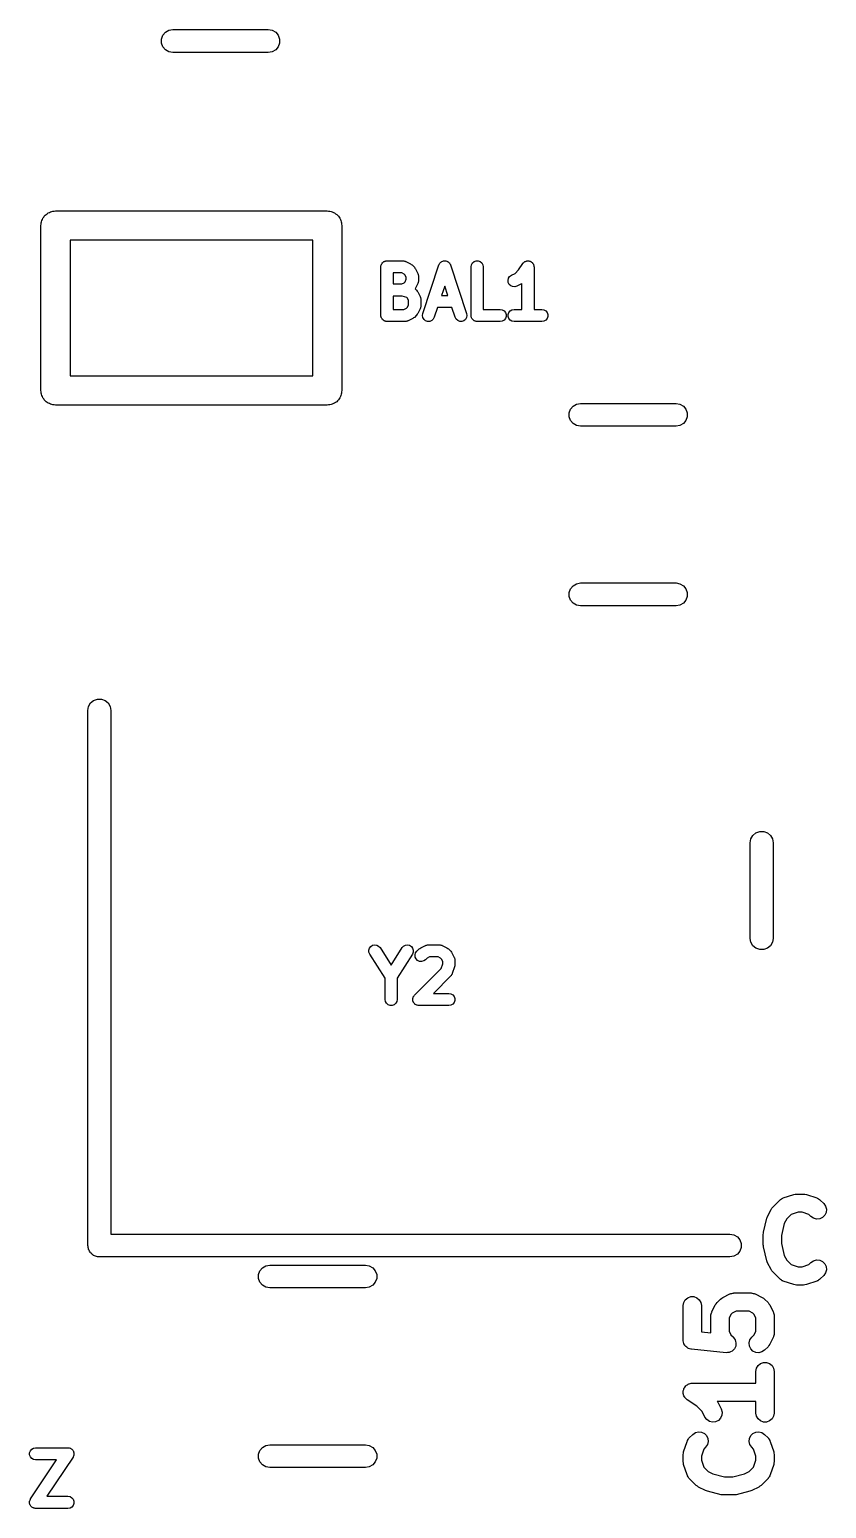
# Model space of a CAD drawing. Extents: x -4.6 to 25.8, y 0 to 31.7.
# Drawn here: x 9.71 to 13.88, y 7.94 to 15.68 of the extents above; entities that cross this region are included whole.
import ezdxf

# ---------------------------------------------------------------- set-up
doc = ezdxf.new("R2010")
doc.units = 0
doc.header["$MEASUREMENT"] = 0
doc.layers.add('BLACK', color=7, linetype='CONTINUOUS')

msp = doc.modelspace()

# ---------------------------------------------------------------- linework, layer by layer
at = {"layer": 'Black'}
for p, q in [((10.397, 15.6313), (10.4041, 15.6509)), ((10.397, 15.6105), (10.397, 15.6313)), ((10.4041, 15.6509), (10.4175, 15.6669)), ((10.4175, 15.6669), (10.4356, 15.6773)), ((10.4356, 15.6773), (10.4561, 15.6809)), ((10.4561, 15.6809), (10.9561, 15.6809)), ((10.9561, 15.6809), (10.9766, 15.6773)), ((10.9766, 15.6773), (10.9947, 15.6669)), ((10.9947, 15.6669), (11.0081, 15.6509)), ((11.0081, 15.6509), (11.0152, 15.6313)), ((11.0152, 15.6313), (11.0152, 15.6105)), ((10.4041, 15.5909), (10.397, 15.6105)), ((10.4175, 15.5749), (10.4041, 15.5909)), ((10.4356, 15.5645), (10.4175, 15.5749)), ((10.4561, 15.5609), (10.4356, 15.5645)), ((10.9561, 15.5609), (10.4561, 15.5609)), ((10.9766, 15.5645), (10.9561, 15.5609)), ((10.9947, 15.5749), (10.9766, 15.5645)), ((11.0081, 15.5909), (10.9947, 15.5749)), ((11.0152, 15.6105), (11.0081, 15.5909)), ((9.78079, 14.699), (9.78413, 14.7048)), ((9.78413, 14.7048), (9.78923, 14.7091)), ((9.78923, 14.7091), (9.79352, 14.7142)), ((9.79352, 14.7142), (9.79929, 14.7175)), ((9.79929, 14.7175), (9.8044, 14.7218)), ((9.8044, 14.7218), (9.81066, 14.7241)), ((9.81066, 14.7241), (9.81644, 14.7274)), ((9.81644, 14.7274), (9.82301, 14.7286)), ((9.82301, 14.7286), (9.82927, 14.7308)), ((9.82927, 14.7308), (9.83593, 14.7308)), ((9.83593, 14.7308), (9.8425, 14.732)), ((9.8425, 14.732), (11.2649, 14.732)), ((11.2649, 14.732), (11.2715, 14.7308)), ((11.2715, 14.7308), (11.2781, 14.7308)), ((11.2781, 14.7308), (11.2844, 14.7286)), ((11.2844, 14.7286), (11.291, 14.7274)), ((11.291, 14.7274), (11.2967, 14.7241)), ((11.2967, 14.7241), (11.303, 14.7218)), ((11.303, 14.7218), (11.3081, 14.7175)), ((11.3081, 14.7175), (11.3139, 14.7142)), ((11.3139, 14.7142), (11.3182, 14.7091)), ((11.3182, 14.7091), (11.3233, 14.7048)), ((11.3233, 14.7048), (11.3266, 14.699)), ((9.7663, 14.6558), (9.76746, 14.6624)), ((9.7663, 13.7922), (9.7663, 14.6558)), ((9.76746, 14.669), (9.76974, 14.6753)), ((9.76746, 14.6624), (9.76746, 14.669)), ((9.76974, 14.6753), (9.77089, 14.6819)), ((9.77089, 14.6819), (9.77423, 14.6876)), ((9.77423, 14.6876), (9.77651, 14.6939)), ((9.77651, 14.6939), (9.78079, 14.699)), ((11.3266, 14.699), (11.3309, 14.6939)), ((11.3309, 14.6939), (11.3332, 14.6876)), ((11.3332, 14.6876), (11.3365, 14.6819)), ((11.3365, 14.6819), (11.3377, 14.6753)), ((11.3377, 14.6753), (11.3399, 14.669)), ((11.3399, 14.669), (11.3399, 14.6624)), ((11.3399, 14.6624), (11.3411, 14.6558)), ((11.3411, 14.6558), (11.3411, 13.7922)), ((9.9187, 14.5796), (9.9187, 13.8684)), ((11.1887, 14.5796), (9.9187, 14.5796)), ((11.1887, 13.8684), (11.1887, 14.5796)), ((11.5661, 14.4691), (11.5688, 14.4696)), ((11.5688, 14.4696), (11.5714, 14.4706)), ((11.5714, 14.4706), (11.5742, 14.4706)), ((11.5742, 14.4706), (11.577, 14.471)), ((11.577, 14.471), (11.6616, 14.471)), ((11.6616, 14.471), (11.6634, 14.4707)), ((11.6634, 14.4707), (11.6653, 14.4708)), ((11.6653, 14.4708), (11.6688, 14.4698)), ((11.6688, 14.4698), (11.6725, 14.4691)), ((11.8686, 14.4687), (11.873, 14.4704)), ((11.873, 14.4704), (11.8738, 14.4704)), ((11.8738, 14.4704), (11.8747, 14.4707)), ((11.8747, 14.4707), (11.8793, 14.4706)), ((11.8793, 14.4706), (11.884, 14.4707)), ((11.884, 14.4707), (11.8848, 14.4704)), ((11.8848, 14.4704), (11.8857, 14.4704)), ((11.8857, 14.4704), (11.89, 14.4687)), ((12.0328, 14.4668), (12.0432, 14.4706)), ((12.0432, 14.4706), (12.0542, 14.4706)), ((12.0542, 14.4706), (12.0645, 14.4668)), ((12.3024, 14.4681), (12.3058, 14.4698)), ((12.3058, 14.4698), (12.3076, 14.47)), ((12.3076, 14.47), (12.3093, 14.4706)), ((12.3093, 14.4706), (12.313, 14.4706)), ((12.313, 14.4706), (12.3168, 14.471)), ((12.3168, 14.471), (12.3185, 14.4706)), ((12.3185, 14.4706), (12.3203, 14.4706)), ((12.3203, 14.4706), (12.3238, 14.4693)), ((11.5452, 14.4393), (11.5457, 14.442)), ((11.5452, 14.1853), (11.5452, 14.4393)), ((11.5457, 14.4448), (11.5466, 14.4474)), ((11.5457, 14.442), (11.5457, 14.4448)), ((11.5466, 14.4474), (11.5471, 14.4502)), ((11.5471, 14.4502), (11.5485, 14.4526)), ((11.5485, 14.4526), (11.5495, 14.4552)), ((11.5495, 14.4552), (11.5512, 14.4573)), ((11.5512, 14.4573), (11.5526, 14.4597)), ((11.5526, 14.4597), (11.5548, 14.4615)), ((11.5548, 14.4615), (11.5565, 14.4636)), ((11.5565, 14.4636), (11.559, 14.465)), ((11.559, 14.465), (11.5611, 14.4668)), ((11.5611, 14.4668), (11.5637, 14.4677)), ((11.5637, 14.4677), (11.5661, 14.4691)), ((11.6087, 14.4075), (11.6087, 14.3501)), ((11.6541, 14.4075), (11.6087, 14.4075)), ((11.667, 14.4011), (11.6541, 14.4075)), ((11.6718, 14.3963), (11.667, 14.4011)), ((11.6783, 14.3834), (11.6718, 14.3963)), ((11.6725, 14.4691), (11.6741, 14.4682)), ((11.6741, 14.4682), (11.6758, 14.4677)), ((11.6758, 14.4677), (11.7, 14.4556)), ((11.7, 14.4556), (11.7041, 14.4526)), ((11.7041, 14.4526), (11.7083, 14.4497)), ((11.7083, 14.4497), (11.7204, 14.4376)), ((11.7204, 14.4376), (11.7233, 14.4334)), ((11.7233, 14.4334), (11.7263, 14.4293)), ((11.7263, 14.4293), (11.7384, 14.4051)), ((11.7384, 14.4051), (11.7389, 14.4034)), ((11.7389, 14.4034), (11.7398, 14.4018)), ((11.7398, 14.4018), (11.7405, 14.3981)), ((11.7405, 14.3981), (11.7415, 14.3945)), ((11.7415, 14.3945), (11.7414, 14.3927)), ((11.7414, 14.3927), (11.7418, 14.3909)), ((11.7645, 14.1953), (11.8492, 14.4493)), ((11.8492, 14.4493), (11.8496, 14.4501)), ((11.8496, 14.4501), (11.8498, 14.451)), ((11.8498, 14.451), (11.8522, 14.4549)), ((11.8522, 14.4549), (11.8545, 14.459)), ((11.8545, 14.459), (11.8551, 14.4596)), ((11.8551, 14.4596), (11.8556, 14.4604)), ((11.8556, 14.4604), (11.8592, 14.4633)), ((11.8592, 14.4633), (11.8627, 14.4663)), ((11.8627, 14.4663), (11.8635, 14.4667)), ((11.8635, 14.4667), (11.8642, 14.4672)), ((11.8642, 14.4672), (11.8686, 14.4687)), ((11.89, 14.4687), (11.8945, 14.4672)), ((11.8945, 14.4672), (11.8951, 14.4667)), ((11.8951, 14.4667), (11.896, 14.4663)), ((11.896, 14.4663), (11.8994, 14.4633)), ((11.8994, 14.4633), (11.9031, 14.4604)), ((11.9031, 14.4604), (11.9036, 14.4596)), ((11.9036, 14.4596), (11.9042, 14.459)), ((11.9042, 14.459), (11.9064, 14.4549)), ((11.9064, 14.4549), (11.9089, 14.451)), ((11.9089, 14.451), (11.909, 14.4501)), ((11.909, 14.4501), (11.9095, 14.4493)), ((11.9095, 14.4493), (11.9941, 14.1953)), ((12.0169, 14.4393), (12.0188, 14.4502)), ((12.0169, 14.1853), (12.0169, 14.4393)), ((12.0188, 14.4502), (12.0243, 14.4597)), ((12.0243, 14.4597), (12.0328, 14.4668)), ((12.0645, 14.4668), (12.073, 14.4597)), ((12.073, 14.4597), (12.0785, 14.4502)), ((12.0785, 14.4502), (12.0804, 14.4393)), ((12.0804, 14.4393), (12.0804, 14.217)), ((12.2191, 14.3886), (12.228, 14.3951)), ((12.228, 14.3951), (12.2476, 14.4049)), ((12.2476, 14.4049), (12.2659, 14.4232)), ((12.2659, 14.4232), (12.2883, 14.4569)), ((12.2883, 14.4569), (12.2896, 14.4582)), ((12.2896, 14.4582), (12.2904, 14.4597)), ((12.2904, 14.4597), (12.2933, 14.4621)), ((12.2933, 14.4621), (12.296, 14.4649)), ((12.296, 14.4649), (12.2975, 14.4657)), ((12.2975, 14.4657), (12.2989, 14.4668)), ((12.2989, 14.4668), (12.3024, 14.4681)), ((12.3238, 14.4693), (12.3275, 14.4684)), ((12.3275, 14.4684), (12.329, 14.4674)), ((12.329, 14.4674), (12.3306, 14.4668)), ((12.3306, 14.4668), (12.3335, 14.4644)), ((12.3335, 14.4644), (12.3367, 14.4623)), ((12.3367, 14.4623), (12.3377, 14.4608)), ((12.3377, 14.4608), (12.3391, 14.4597)), ((12.3391, 14.4597), (12.341, 14.4564)), ((12.341, 14.4564), (12.3432, 14.4534)), ((12.3432, 14.4534), (12.3437, 14.4517)), ((12.3437, 14.4517), (12.3446, 14.4502)), ((12.3446, 14.4502), (12.3453, 14.4464)), ((12.3453, 14.4464), (12.3463, 14.4428)), ((12.3463, 14.4428), (12.3462, 14.441)), ((12.3462, 14.441), (12.3465, 14.4393)), ((12.3465, 14.4393), (12.3465, 14.217)), ((11.6087, 14.3501), (11.6541, 14.3501)), ((11.6541, 14.3501), (11.667, 14.3565)), ((11.667, 14.3565), (11.6718, 14.3613)), ((11.6718, 14.3613), (11.6783, 14.3742)), ((11.6783, 14.3742), (11.6783, 14.3834)), ((11.7263, 14.3283), (11.7239, 14.3251)), ((11.7239, 14.3251), (11.7325, 14.3166)), ((11.7384, 14.3525), (11.7263, 14.3283)), ((11.7325, 14.3166), (11.7354, 14.3124)), ((11.7389, 14.3543), (11.7384, 14.3525)), ((11.7398, 14.3559), (11.7389, 14.3543)), ((11.7405, 14.3595), (11.7398, 14.3559)), ((11.7415, 14.3631), (11.7405, 14.3595)), ((11.7418, 14.3667), (11.7414, 14.3649)), ((11.7414, 14.3649), (11.7415, 14.3631)), ((11.7418, 14.3909), (11.7418, 14.3667)), ((11.8793, 14.3389), (11.8629, 14.2896)), ((11.8958, 14.2896), (11.8793, 14.3389)), ((12.2105, 14.3686), (12.2131, 14.3794)), ((12.2118, 14.3577), (12.2105, 14.3686)), ((12.2167, 14.3478), (12.2118, 14.3577)), ((12.2131, 14.3794), (12.2191, 14.3886)), ((12.2247, 14.3402), (12.2167, 14.3478)), ((12.2348, 14.3358), (12.2247, 14.3402)), ((12.2458, 14.3352), (12.2348, 14.3358)), ((12.2564, 14.3383), (12.2458, 14.3352)), ((12.2806, 14.3504), (12.2564, 14.3383)), ((12.283, 14.3522), (12.2806, 14.3504)), ((12.283, 14.217), (12.283, 14.3522)), ((11.6087, 14.2866), (11.6087, 14.217)), ((11.6565, 14.2866), (11.6087, 14.2866)), ((11.6808, 14.2785), (11.6565, 14.2866)), ((11.6839, 14.2753), (11.6808, 14.2785)), ((11.6903, 14.2625), (11.6839, 14.2753)), ((11.6839, 14.2283), (11.6903, 14.2412)), ((11.6903, 14.2412), (11.6903, 14.2625)), ((11.7354, 14.3124), (11.7384, 14.3084)), ((11.7384, 14.3084), (11.7505, 14.2842)), ((11.7505, 14.2842), (11.751, 14.2824)), ((11.751, 14.2824), (11.7519, 14.2808)), ((11.7519, 14.2808), (11.7526, 14.2772)), ((11.7526, 14.2772), (11.7536, 14.2736)), ((11.7536, 14.2736), (11.7535, 14.2718)), ((11.7535, 14.2718), (11.7538, 14.27)), ((11.7538, 14.27), (11.7538, 14.2337)), ((11.8629, 14.2896), (11.8958, 14.2896)), ((11.5457, 14.1826), (11.5452, 14.1853)), ((11.5457, 14.1798), (11.5457, 14.1826)), ((11.5466, 14.1772), (11.5457, 14.1798)), ((11.5471, 14.1744), (11.5466, 14.1772)), ((11.5485, 14.172), (11.5471, 14.1744)), ((11.5495, 14.1694), (11.5485, 14.172)), ((11.5512, 14.1673), (11.5495, 14.1694)), ((11.5526, 14.1649), (11.5512, 14.1673)), ((11.5548, 14.1631), (11.5526, 14.1649)), ((11.5565, 14.161), (11.5548, 14.1631)), ((11.559, 14.1596), (11.5565, 14.161)), ((11.6087, 14.217), (11.6662, 14.217)), ((11.6662, 14.217), (11.6791, 14.2235)), ((11.6791, 14.2235), (11.6839, 14.2283)), ((11.7121, 14.169), (11.6879, 14.1569)), ((11.7162, 14.172), (11.7121, 14.169)), ((11.7204, 14.1749), (11.7162, 14.172)), ((11.7325, 14.187), (11.7204, 14.1749)), ((11.7354, 14.1912), (11.7325, 14.187)), ((11.7384, 14.1953), (11.7354, 14.1912)), ((11.7505, 14.2195), (11.7384, 14.1953)), ((11.751, 14.2212), (11.7505, 14.2195)), ((11.7519, 14.2228), (11.751, 14.2212)), ((11.7526, 14.2265), (11.7519, 14.2228)), ((11.7536, 14.23), (11.7526, 14.2265)), ((11.7538, 14.2337), (11.7535, 14.2319)), ((11.7535, 14.2319), (11.7536, 14.23)), ((11.7629, 14.1844), (11.7645, 14.1953)), ((11.7651, 14.1736), (11.7629, 14.1844)), ((11.7709, 14.1642), (11.7651, 14.1736)), ((11.7796, 14.1574), (11.7709, 14.1642)), ((11.8195, 14.1656), (11.8113, 14.1582)), ((11.8248, 14.1753), (11.8195, 14.1656)), ((11.8417, 14.2261), (11.8248, 14.1753)), ((11.9169, 14.2261), (11.8417, 14.2261)), ((11.9339, 14.1753), (11.9169, 14.2261)), ((11.9391, 14.1656), (11.9339, 14.1753)), ((11.9474, 14.1582), (11.9391, 14.1656)), ((11.9878, 14.1642), (11.9791, 14.1574)), ((11.9935, 14.1736), (11.9878, 14.1642)), ((11.9957, 14.1844), (11.9935, 14.1736)), ((11.9941, 14.1953), (11.9957, 14.1844)), ((12.0174, 14.1826), (12.0169, 14.1853)), ((12.0174, 14.1798), (12.0174, 14.1826)), ((12.0184, 14.1772), (12.0174, 14.1798)), ((12.0188, 14.1744), (12.0184, 14.1772)), ((12.0202, 14.172), (12.0188, 14.1744)), ((12.0212, 14.1694), (12.0202, 14.172)), ((12.023, 14.1673), (12.0212, 14.1694)), ((12.0243, 14.1649), (12.023, 14.1673)), ((12.0265, 14.1631), (12.0243, 14.1649)), ((12.0283, 14.161), (12.0265, 14.1631)), ((12.0307, 14.1596), (12.0283, 14.161)), ((12.0804, 14.217), (12.1696, 14.217)), ((12.1696, 14.217), (12.1805, 14.2151)), ((12.1805, 14.2151), (12.19, 14.2096)), ((12.19, 14.161), (12.1805, 14.1555)), ((12.19, 14.2096), (12.1971, 14.2012)), ((12.1971, 14.1694), (12.19, 14.161)), ((12.1971, 14.2012), (12.2009, 14.1908)), ((12.2009, 14.1798), (12.1971, 14.1694)), ((12.2009, 14.1908), (12.2009, 14.1798)), ((12.2109, 14.1908), (12.2147, 14.2012)), ((12.2109, 14.1798), (12.2109, 14.1908)), ((12.2147, 14.1694), (12.2109, 14.1798)), ((12.2147, 14.2012), (12.2218, 14.2096)), ((12.2218, 14.161), (12.2147, 14.1694)), ((12.2218, 14.2096), (12.2313, 14.2151)), ((12.2313, 14.1555), (12.2218, 14.161)), ((12.2313, 14.2151), (12.2422, 14.217)), ((12.2422, 14.217), (12.283, 14.217)), ((12.3465, 14.217), (12.3873, 14.217)), ((12.3873, 14.217), (12.3982, 14.2151)), ((12.3982, 14.2151), (12.4077, 14.2096)), ((12.4077, 14.161), (12.3982, 14.1555)), ((12.4077, 14.2096), (12.4148, 14.2012)), ((12.4148, 14.1694), (12.4077, 14.161)), ((12.4148, 14.2012), (12.4186, 14.1908)), ((12.4186, 14.1798), (12.4148, 14.1694)), ((12.4186, 14.1908), (12.4186, 14.1798)), ((11.5611, 14.1578), (11.559, 14.1596)), ((11.5637, 14.1568), (11.5611, 14.1578)), ((11.5661, 14.1555), (11.5637, 14.1568)), ((11.5688, 14.155), (11.5661, 14.1555)), ((11.5714, 14.154), (11.5688, 14.155)), ((11.5742, 14.154), (11.5714, 14.154)), ((11.577, 14.1535), (11.5742, 14.154)), ((11.6737, 14.1535), (11.577, 14.1535)), ((11.6755, 14.1539), (11.6737, 14.1535)), ((11.6773, 14.1538), (11.6755, 14.1539)), ((11.6809, 14.1548), (11.6773, 14.1538)), ((11.6846, 14.1555), (11.6809, 14.1548)), ((11.6862, 14.1564), (11.6846, 14.1555)), ((11.6879, 14.1569), (11.6862, 14.1564)), ((11.79, 14.1539), (11.7796, 14.1574)), ((11.801, 14.1542), (11.79, 14.1539)), ((11.8113, 14.1582), (11.801, 14.1542)), ((11.9576, 14.1542), (11.9474, 14.1582)), ((11.9687, 14.1539), (11.9576, 14.1542)), ((11.9791, 14.1574), (11.9687, 14.1539)), ((12.0328, 14.1578), (12.0307, 14.1596)), ((12.0354, 14.1568), (12.0328, 14.1578)), ((12.0378, 14.1555), (12.0354, 14.1568)), ((12.0405, 14.155), (12.0378, 14.1555)), ((12.0432, 14.154), (12.0405, 14.155)), ((12.0459, 14.154), (12.0432, 14.154)), ((12.0487, 14.1535), (12.0459, 14.154)), ((12.1696, 14.1535), (12.0487, 14.1535)), ((12.1805, 14.1555), (12.1696, 14.1535)), ((12.2422, 14.1535), (12.2313, 14.1555)), ((12.3873, 14.1535), (12.2422, 14.1535)), ((12.3982, 14.1555), (12.3873, 14.1535)), ((9.9187, 13.8684), (11.1887, 13.8684)), ((9.76746, 13.7856), (9.7663, 13.7922)), ((9.76746, 13.779), (9.76746, 13.7856)), ((9.76974, 13.7727), (9.76746, 13.779)), ((11.3399, 13.779), (11.3377, 13.7727)), ((11.3411, 13.7922), (11.3399, 13.7856)), ((11.3399, 13.7856), (11.3399, 13.779)), ((9.77089, 13.7661), (9.76974, 13.7727)), ((9.77423, 13.7604), (9.77089, 13.7661)), ((9.77651, 13.7541), (9.77423, 13.7604)), ((9.78079, 13.749), (9.77651, 13.7541)), ((9.78413, 13.7432), (9.78079, 13.749)), ((9.78923, 13.7389), (9.78413, 13.7432)), ((9.79352, 13.7338), (9.78923, 13.7389)), ((9.79929, 13.7305), (9.79352, 13.7338)), ((9.8044, 13.7262), (9.79929, 13.7305)), ((9.81066, 13.7239), (9.8044, 13.7262)), ((9.81644, 13.7206), (9.81066, 13.7239)), ((9.82301, 13.7194), (9.81644, 13.7206)), ((9.82927, 13.7172), (9.82301, 13.7194)), ((9.83593, 13.7172), (9.82927, 13.7172)), ((9.8425, 13.716), (9.83593, 13.7172)), ((11.2649, 13.716), (9.8425, 13.716)), ((11.2715, 13.7172), (11.2649, 13.716)), ((11.2781, 13.7172), (11.2715, 13.7172)), ((11.2844, 13.7194), (11.2781, 13.7172)), ((11.291, 13.7206), (11.2844, 13.7194)), ((11.2967, 13.7239), (11.291, 13.7206)), ((11.303, 13.7262), (11.2967, 13.7239)), ((11.3081, 13.7305), (11.303, 13.7262)), ((11.3139, 13.7338), (11.3081, 13.7305)), ((11.3182, 13.7389), (11.3139, 13.7338)), ((11.3233, 13.7432), (11.3182, 13.7389)), ((11.3266, 13.749), (11.3233, 13.7432)), ((11.3309, 13.7541), (11.3266, 13.749)), ((11.3332, 13.7604), (11.3309, 13.7541)), ((11.3365, 13.7661), (11.3332, 13.7604)), ((11.3377, 13.7727), (11.3365, 13.7661)), ((12.5377, 13.6953), (12.5511, 13.7113)), ((12.5511, 13.7113), (12.5692, 13.7217)), ((12.5692, 13.7217), (12.5897, 13.7253)), ((12.5897, 13.7253), (13.0897, 13.7253)), ((13.0897, 13.7253), (13.1102, 13.7217)), ((13.1102, 13.7217), (13.1283, 13.7113)), ((13.1283, 13.7113), (13.1417, 13.6953)), ((12.5306, 13.6757), (12.5377, 13.6953)), ((12.5306, 13.6549), (12.5306, 13.6757)), ((12.5377, 13.6353), (12.5306, 13.6549)), ((12.5511, 13.6193), (12.5377, 13.6353)), ((12.5692, 13.6089), (12.5511, 13.6193)), ((13.1283, 13.6193), (13.1102, 13.6089)), ((13.1417, 13.6353), (13.1283, 13.6193)), ((13.1417, 13.6953), (13.1488, 13.6757)), ((13.1488, 13.6549), (13.1417, 13.6353)), ((13.1488, 13.6757), (13.1488, 13.6549)), ((12.5897, 13.6053), (12.5692, 13.6089)), ((13.0897, 13.6053), (12.5897, 13.6053)), ((13.1102, 13.6089), (13.0897, 13.6053)), ((12.5377, 12.7553), (12.5511, 12.7713)), ((12.5511, 12.7713), (12.5692, 12.7817)), ((12.5692, 12.7817), (12.5897, 12.7853)), ((12.5897, 12.7853), (13.0897, 12.7853)), ((13.0897, 12.7853), (13.1102, 12.7817)), ((13.1102, 12.7817), (13.1283, 12.7713)), ((13.1283, 12.7713), (13.1417, 12.7553)), ((12.5306, 12.7357), (12.5377, 12.7553)), ((12.5306, 12.7149), (12.5306, 12.7357)), ((12.5377, 12.6953), (12.5306, 12.7149)), ((12.5511, 12.6793), (12.5377, 12.6953)), ((13.1417, 12.6953), (13.1283, 12.6793)), ((13.1417, 12.7553), (13.1488, 12.7357)), ((13.1488, 12.7149), (13.1417, 12.6953)), ((13.1488, 12.7357), (13.1488, 12.7149)), ((12.5692, 12.6689), (12.5511, 12.6793)), ((12.5897, 12.6653), (12.5692, 12.6689)), ((13.0897, 12.6653), (12.5897, 12.6653)), ((13.1102, 12.6689), (13.0897, 12.6653)), ((13.1283, 12.6793), (13.1102, 12.6689)), ((10.0157, 12.1393), (10.0261, 12.1574)), ((10.0261, 12.1574), (10.0421, 12.1708)), ((10.0421, 12.1708), (10.0617, 12.1779)), ((10.0617, 12.1779), (10.0825, 12.1779)), ((10.0825, 12.1779), (10.1021, 12.1708)), ((10.1021, 12.1708), (10.1181, 12.1574)), ((10.1181, 12.1574), (10.1285, 12.1393)), ((10.0121, 12.1188), (10.0157, 12.1393)), ((10.0121, 9.3188), (10.0121, 12.1188)), ((10.1285, 12.1393), (10.1321, 12.1188)), ((10.1321, 12.1188), (10.1321, 9.3788)), ((13.4817, 11.4465), (13.4921, 11.4646)), ((13.4921, 11.4646), (13.5081, 11.478)), ((13.5081, 11.478), (13.5277, 11.4851)), ((13.5277, 11.4851), (13.5485, 11.4851)), ((13.5485, 11.4851), (13.5681, 11.478)), ((13.5681, 11.478), (13.5841, 11.4646)), ((13.5841, 11.4646), (13.5945, 11.4465)), ((13.4781, 11.426), (13.4817, 11.4465)), ((13.4781, 10.926), (13.4781, 11.426)), ((13.5945, 11.4465), (13.5981, 11.426)), ((13.5981, 11.426), (13.5981, 10.926)), ((13.4817, 10.9055), (13.4781, 10.926)), ((13.5981, 10.926), (13.5945, 10.9055)), ((11.4825, 10.8646), (11.4858, 10.8751)), ((11.4829, 10.8536), (11.4825, 10.8646)), ((11.4872, 10.8434), (11.4829, 10.8536)), ((11.4858, 10.8751), (11.4925, 10.8839)), ((11.5669, 10.7181), (11.4872, 10.8434)), ((11.4925, 10.8839), (11.5018, 10.8898)), ((11.5018, 10.8898), (11.5126, 10.8922)), ((11.5126, 10.8922), (11.5235, 10.8907)), ((11.5235, 10.8907), (11.5333, 10.8856)), ((11.5333, 10.8856), (11.5407, 10.8775)), ((11.5407, 10.8775), (11.5986, 10.7865)), ((11.5986, 10.7865), (11.6565, 10.8775)), ((11.7101, 10.8434), (11.6304, 10.7181)), ((11.6565, 10.8775), (11.6639, 10.8856)), ((11.6639, 10.8856), (11.6737, 10.8907)), ((11.6737, 10.8907), (11.6846, 10.8922)), ((11.6846, 10.8922), (11.6954, 10.8898)), ((11.6954, 10.8898), (11.7047, 10.8839)), ((11.7047, 10.8839), (11.7114, 10.8751)), ((11.7143, 10.8536), (11.7101, 10.8434)), ((11.7114, 10.8751), (11.7148, 10.8646)), ((11.7148, 10.8646), (11.7143, 10.8536)), ((11.7242, 10.839), (11.7271, 10.8497)), ((11.7252, 10.828), (11.7242, 10.839)), ((11.7271, 10.8497), (11.7334, 10.8587)), ((11.7334, 10.8587), (11.7455, 10.8708)), ((11.7455, 10.8708), (11.7497, 10.8737)), ((11.7497, 10.8737), (11.7537, 10.8767)), ((11.7537, 10.8767), (11.7779, 10.8888)), ((11.7779, 10.8888), (11.7797, 10.8894)), ((11.7797, 10.8894), (11.7813, 10.8903)), ((11.7813, 10.8903), (11.7849, 10.8909)), ((11.7849, 10.8909), (11.7885, 10.892)), ((11.7885, 10.892), (11.7903, 10.8919)), ((11.7903, 10.8919), (11.7921, 10.8922)), ((11.7921, 10.8922), (11.8526, 10.8922)), ((11.8526, 10.8922), (11.8544, 10.8919)), ((11.8544, 10.8919), (11.8562, 10.892)), ((11.8562, 10.892), (11.8598, 10.8909)), ((11.8598, 10.8909), (11.8635, 10.8903)), ((11.8635, 10.8903), (11.8651, 10.8894)), ((11.8651, 10.8894), (11.8668, 10.8888)), ((11.8668, 10.8888), (11.891, 10.8767)), ((11.891, 10.8767), (11.8951, 10.8737)), ((11.8951, 10.8737), (11.8992, 10.8708)), ((11.8992, 10.8708), (11.9113, 10.8587)), ((11.9113, 10.8587), (11.9143, 10.8545)), ((11.9143, 10.8545), (11.9173, 10.8504)), ((11.9173, 10.8504), (11.9294, 10.8263)), ((13.4921, 10.8874), (13.4817, 10.9055)), ((13.5081, 10.874), (13.4921, 10.8874)), ((13.5277, 10.8669), (13.5081, 10.874)), ((13.5485, 10.8669), (13.5277, 10.8669)), ((13.5681, 10.874), (13.5485, 10.8669)), ((13.5841, 10.8874), (13.5681, 10.874)), ((13.5945, 10.9055), (13.5841, 10.8874)), ((11.7213, 10.6289), (11.8611, 10.7687)), ((11.7298, 10.818), (11.7252, 10.828)), ((11.7376, 10.8102), (11.7298, 10.818)), ((11.7476, 10.8056), (11.7376, 10.8102)), ((11.7586, 10.8046), (11.7476, 10.8056)), ((11.7693, 10.8075), (11.7586, 10.8046)), ((11.7783, 10.8138), (11.7693, 10.8075)), ((11.7867, 10.8222), (11.7783, 10.8138)), ((11.7996, 10.8287), (11.7867, 10.8222)), ((11.8451, 10.8287), (11.7996, 10.8287)), ((11.858, 10.8222), (11.8451, 10.8287)), ((11.8628, 10.8174), (11.858, 10.8222)), ((11.8611, 10.7687), (11.8692, 10.793)), ((11.8692, 10.8046), (11.8628, 10.8174)), ((11.8692, 10.793), (11.8692, 10.8046)), ((11.9311, 10.7778), (11.919, 10.7415)), ((11.9294, 10.8263), (11.9299, 10.8245)), ((11.9299, 10.8245), (11.9308, 10.8229)), ((11.9308, 10.8229), (11.9315, 10.8193)), ((11.9319, 10.7829), (11.9311, 10.7778)), ((11.9315, 10.8193), (11.9325, 10.8157)), ((11.9327, 10.7879), (11.9319, 10.7829)), ((11.9325, 10.8157), (11.9324, 10.8139)), ((11.9324, 10.8139), (11.9327, 10.8121)), ((11.9327, 10.8121), (11.9327, 10.7879)), ((11.5669, 10.6064), (11.5669, 10.7181)), ((11.6304, 10.7181), (11.6304, 10.6064)), ((11.9113, 10.7291), (11.8204, 10.6382)), ((11.9124, 10.7306), (11.9113, 10.7291)), ((11.9138, 10.7318), (11.9124, 10.7306)), ((11.9155, 10.7351), (11.9138, 10.7318)), ((11.9177, 10.7382), (11.9155, 10.7351)), ((11.9181, 10.7399), (11.9177, 10.7382)), ((11.919, 10.7415), (11.9181, 10.7399)), ((11.5688, 10.5956), (11.5669, 10.6064)), ((11.6304, 10.6064), (11.6284, 10.5956)), ((11.7121, 10.6092), (11.7125, 10.6106)), ((11.7125, 10.6051), (11.7121, 10.6092)), ((11.7125, 10.6119), (11.7139, 10.6158)), ((11.7125, 10.6106), (11.7125, 10.6119)), ((11.7125, 10.6009), (11.7125, 10.6051)), ((11.713, 10.5996), (11.7125, 10.6009)), ((11.7139, 10.6158), (11.715, 10.6199)), ((11.715, 10.6199), (11.7158, 10.621)), ((11.7158, 10.621), (11.7163, 10.6223)), ((11.7163, 10.6223), (11.7189, 10.6255)), ((11.7189, 10.6255), (11.7213, 10.6289)), ((11.8204, 10.6382), (11.901, 10.6382)), ((11.901, 10.6382), (11.9118, 10.6363)), ((11.9118, 10.6363), (11.9214, 10.6308)), ((11.9214, 10.6308), (11.9285, 10.6223)), ((11.9285, 10.6223), (11.9323, 10.6119)), ((11.9323, 10.6009), (11.9285, 10.5906)), ((11.9323, 10.6119), (11.9323, 10.6009)), ((11.5743, 10.586), (11.5688, 10.5956)), ((11.5827, 10.5789), (11.5743, 10.586)), ((11.5931, 10.5752), (11.5827, 10.5789)), ((11.6041, 10.5752), (11.5931, 10.5752)), ((11.6145, 10.5789), (11.6041, 10.5752)), ((11.6229, 10.586), (11.6145, 10.5789)), ((11.6284, 10.5956), (11.6229, 10.586)), ((11.7131, 10.5982), (11.713, 10.5996)), ((11.7148, 10.5945), (11.7131, 10.5982)), ((11.7163, 10.5906), (11.7148, 10.5945)), ((11.7172, 10.5895), (11.7163, 10.5906)), ((11.7177, 10.5882), (11.7172, 10.5895)), ((11.7207, 10.5853), (11.7177, 10.5882)), ((11.7233, 10.5821), (11.7207, 10.5853)), ((11.7246, 10.5814), (11.7233, 10.5821)), ((11.7255, 10.5804), (11.7246, 10.5814)), ((11.7293, 10.5787), (11.7255, 10.5804)), ((11.7329, 10.5766), (11.7293, 10.5787)), ((11.7343, 10.5764), (11.7329, 10.5766)), ((11.7355, 10.5758), (11.7343, 10.5764)), ((11.7397, 10.5754), (11.7355, 10.5758)), ((11.7438, 10.5747), (11.7397, 10.5754)), ((11.901, 10.5747), (11.7438, 10.5747)), ((11.9118, 10.5766), (11.901, 10.5747)), ((11.9214, 10.5821), (11.9118, 10.5766)), ((11.9285, 10.5906), (11.9214, 10.5821)), ((13.5916, 9.5136), (13.596, 9.51985)), ((13.596, 9.51985), (13.6322, 9.55614)), ((13.6322, 9.55614), (13.6345, 9.55771)), ((13.6345, 9.55771), (13.6363, 9.55976)), ((13.6363, 9.55976), (13.6412, 9.56242)), ((13.6412, 9.56242), (13.6458, 9.56562)), ((13.6458, 9.56562), (13.6485, 9.56633)), ((13.6485, 9.56633), (13.6509, 9.56764)), ((13.6509, 9.56764), (13.7053, 9.58578)), ((13.7053, 9.58578), (13.7128, 9.5869)), ((13.7128, 9.5869), (13.7204, 9.58823)), ((13.7204, 9.58823), (13.7566, 9.58823)), ((13.7566, 9.58823), (13.7642, 9.5869)), ((13.7642, 9.5869), (13.7717, 9.58578)), ((13.7717, 9.58578), (13.8261, 9.56764)), ((13.8261, 9.56764), (13.8285, 9.56633)), ((13.8285, 9.56633), (13.8312, 9.56562)), ((13.8312, 9.56562), (13.8358, 9.56242)), ((13.8358, 9.56242), (13.8407, 9.55976)), ((13.8407, 9.55976), (13.8425, 9.55771)), ((13.8425, 9.55771), (13.8447, 9.55614)), ((13.8447, 9.55614), (13.8629, 9.53799)), ((13.8629, 9.53799), (13.8724, 9.52444)), ((13.8724, 9.52444), (13.8767, 9.50847)), ((13.5472, 9.38887), (13.5653, 9.46144)), ((13.5653, 9.46144), (13.5674, 9.4662)), ((13.5674, 9.4662), (13.5689, 9.47119)), ((13.5689, 9.47119), (13.587, 9.50747)), ((13.587, 9.50747), (13.5916, 9.5136)), ((13.6688, 9.45796), (13.6564, 9.43327)), ((13.6917, 9.48083), (13.6688, 9.45796)), ((13.7281, 9.49298), (13.6917, 9.48083)), ((13.7489, 9.49298), (13.7281, 9.49298)), ((13.7853, 9.48083), (13.7489, 9.49298)), ((13.7955, 9.47064), (13.7853, 9.48083)), ((13.8091, 9.46115), (13.7955, 9.47064)), ((13.8251, 9.45687), (13.8091, 9.46115)), ((13.8415, 9.45831), (13.8251, 9.45687)), ((13.8565, 9.4653), (13.8415, 9.45831)), ((13.8682, 9.477), (13.8565, 9.4653)), ((13.8752, 9.49199), (13.8682, 9.477)), ((13.8767, 9.50847), (13.8752, 9.49199)), ((10.1321, 9.3788), (13.3721, 9.3788)), ((13.3721, 9.3788), (13.3926, 9.37518)), ((13.3926, 9.37518), (13.4107, 9.36476)), ((13.4107, 9.36476), (13.4241, 9.3488)), ((13.5457, 9.37732), (13.5467, 9.38306)), ((13.5457, 9.32289), (13.5457, 9.37732)), ((13.5467, 9.38306), (13.5472, 9.38887)), ((13.6564, 9.43327), (13.641, 9.37145)), ((13.641, 9.37145), (13.641, 9.32875)), ((10.013, 9.31363), (10.0121, 9.3188)), ((10.013, 9.30838), (10.013, 9.31363)), ((10.0148, 9.30345), (10.013, 9.30838)), ((10.0157, 9.29828), (10.0148, 9.30345)), ((10.0183, 9.29373), (10.0157, 9.29828)), ((10.0201, 9.2888), (10.0183, 9.29373)), ((10.0235, 9.28478), (10.0201, 9.2888)), ((13.4241, 9.2888), (13.4107, 9.27284)), ((13.4241, 9.3488), (13.4312, 9.32922)), ((13.4312, 9.30838), (13.4241, 9.2888)), ((13.4312, 9.32922), (13.4312, 9.30838)), ((13.5467, 9.31715), (13.5457, 9.32289)), ((13.5472, 9.31134), (13.5467, 9.31715)), ((13.5653, 9.23877), (13.5472, 9.31134)), ((13.641, 9.32875), (13.6564, 9.26694)), ((10.0261, 9.28023), (10.0235, 9.28478)), ((10.0302, 9.27686), (10.0261, 9.28023)), ((10.0335, 9.27284), (10.0302, 9.27686)), ((10.0381, 9.27021), (10.0335, 9.27284)), ((10.0421, 9.26684), (10.0381, 9.27021)), ((10.047, 9.26504), (10.0421, 9.26684)), ((10.0516, 9.26242), (10.047, 9.26504)), ((10.0568, 9.26151), (10.0516, 9.26242)), ((10.0617, 9.25971), (10.0568, 9.26151)), ((10.0669, 9.25971), (10.0617, 9.25971)), ((10.0721, 9.2588), (10.0669, 9.25971)), ((13.3721, 9.2588), (10.0721, 9.2588)), ((10.9255, 9.20276), (10.9436, 9.21318)), ((10.9436, 9.21318), (10.9641, 9.2168)), ((10.9641, 9.2168), (11.4641, 9.2168)), ((11.4641, 9.2168), (11.4846, 9.21318)), ((11.4846, 9.21318), (11.5027, 9.20276)), ((13.3926, 9.26242), (13.3721, 9.2588)), ((13.4107, 9.27284), (13.3926, 9.26242)), ((13.5674, 9.23401), (13.5653, 9.23877)), ((13.5689, 9.22902), (13.5674, 9.23401)), ((13.587, 9.19273), (13.5689, 9.22902)), ((13.6564, 9.26694), (13.6688, 9.24224)), ((13.6688, 9.24224), (13.6917, 9.21937)), ((13.6917, 9.21937), (13.7281, 9.20723)), ((13.7489, 9.20723), (13.7853, 9.21937)), ((13.7853, 9.21937), (13.7955, 9.22956)), ((13.7955, 9.22956), (13.8091, 9.23905)), ((13.8091, 9.23905), (13.8251, 9.24333)), ((13.8251, 9.24333), (13.8415, 9.24189)), ((13.8415, 9.24189), (13.8565, 9.2349)), ((13.8565, 9.2349), (13.8682, 9.22321)), ((13.8682, 9.22321), (13.8752, 9.20821)), ((13.8752, 9.20821), (13.8767, 9.19174)), ((10.905, 9.16722), (10.9121, 9.1868)), ((10.905, 9.14638), (10.905, 9.16722)), ((10.9121, 9.1268), (10.905, 9.14638)), ((10.9121, 9.1868), (10.9255, 9.20276)), ((11.5027, 9.20276), (11.5161, 9.1868)), ((11.5161, 9.1868), (11.5232, 9.16722)), ((11.5232, 9.14638), (11.5161, 9.1268)), ((11.5232, 9.16722), (11.5232, 9.14638)), ((13.5916, 9.18659), (13.587, 9.19273)), ((13.596, 9.18035), (13.5916, 9.18659)), ((13.6322, 9.14407), (13.596, 9.18035)), ((13.6345, 9.1425), (13.6322, 9.14407)), ((13.6363, 9.14044), (13.6345, 9.1425)), ((13.6412, 9.13778), (13.6363, 9.14044)), ((13.6458, 9.13458), (13.6412, 9.13778)), ((13.6484, 9.13387), (13.6458, 9.13458)), ((13.6509, 9.13256), (13.6484, 9.13387)), ((13.7053, 9.11442), (13.6509, 9.13256)), ((13.7281, 9.20723), (13.7489, 9.20723)), ((13.8261, 9.13256), (13.7717, 9.11442)), ((13.8285, 9.13387), (13.8261, 9.13256)), ((13.8312, 9.13458), (13.8285, 9.13387)), ((13.8358, 9.13778), (13.8312, 9.13458)), ((13.8407, 9.14044), (13.8358, 9.13778)), ((13.8425, 9.1425), (13.8407, 9.14044)), ((13.8447, 9.14407), (13.8425, 9.1425)), ((13.8629, 9.16221), (13.8447, 9.14407)), ((13.8724, 9.17576), (13.8629, 9.16221)), ((13.8767, 9.19174), (13.8724, 9.17576)), ((10.9255, 9.11084), (10.9121, 9.1268)), ((10.9436, 9.10042), (10.9255, 9.11084)), ((10.9641, 9.0968), (10.9436, 9.10042)), ((11.4641, 9.0968), (10.9641, 9.0968)), ((11.4846, 9.10042), (11.4641, 9.0968)), ((11.5027, 9.11084), (11.4846, 9.10042)), ((11.5161, 9.1268), (11.5027, 9.11084)), ((13.3347, 9.04726), (13.371, 9.0654)), ((13.371, 9.0654), (13.3737, 9.06619)), ((13.3737, 9.06619), (13.376, 9.06756)), ((13.376, 9.06756), (13.3815, 9.06853)), ((13.3815, 9.06853), (13.3869, 9.07012)), ((13.3869, 9.07012), (13.3896, 9.06995)), ((13.3896, 9.06995), (13.3923, 9.07043)), ((13.3923, 9.07043), (13.483, 9.07043)), ((13.483, 9.07043), (13.4857, 9.06995)), ((13.4857, 9.06995), (13.4885, 9.07012)), ((13.4885, 9.07012), (13.4938, 9.06853)), ((13.4938, 9.06853), (13.4993, 9.06756)), ((13.4993, 9.06756), (13.5017, 9.06619)), ((13.5017, 9.06619), (13.5043, 9.0654)), ((13.5043, 9.0654), (13.5406, 9.04726)), ((13.7128, 9.1133), (13.7053, 9.11442)), ((13.7204, 9.11198), (13.7128, 9.1133)), ((13.7566, 9.11198), (13.7204, 9.11198)), ((13.7642, 9.1133), (13.7566, 9.11198)), ((13.7717, 9.11442), (13.7642, 9.1133)), ((13.127, 9.00466), (13.1299, 9.02095)), ((13.127, 8.82323), (13.127, 9.00466)), ((13.1299, 9.02095), (13.1381, 9.03528)), ((13.1381, 9.03528), (13.1508, 9.04591)), ((13.1508, 9.04591), (13.1663, 9.05156)), ((13.1663, 9.05156), (13.1829, 9.05156)), ((13.1829, 9.05156), (13.1984, 9.04591)), ((13.1984, 9.04591), (13.2111, 9.03528)), ((13.2111, 9.03528), (13.2194, 9.02095)), ((13.2194, 9.02095), (13.2222, 9.00466)), ((13.2222, 9.00466), (13.2222, 8.86633)), ((13.2772, 8.97153), (13.2953, 9.00782)), ((13.2953, 9.00782), (13.2999, 9.01395)), ((13.2999, 9.01395), (13.3042, 9.0202)), ((13.3042, 9.0202), (13.3224, 9.03834)), ((13.3224, 9.03834), (13.3286, 9.04271)), ((13.3286, 9.04271), (13.3347, 9.04726)), ((13.5406, 9.04726), (13.5468, 9.04271)), ((13.5468, 9.04271), (13.553, 9.03834)), ((13.553, 9.03834), (13.5711, 9.0202)), ((13.5711, 9.0202), (13.5755, 9.01395)), ((13.5755, 9.01395), (13.5801, 9.00782)), ((13.5801, 9.00782), (13.5982, 8.97153)), ((13.2721, 8.95023), (13.2726, 8.95294)), ((13.2721, 8.86135), (13.2721, 8.95023)), ((13.2724, 8.95568), (13.274, 8.96103)), ((13.2726, 8.95294), (13.2724, 8.95568)), ((13.274, 8.96103), (13.275, 8.96652)), ((13.275, 8.96652), (13.2764, 8.9689)), ((13.2764, 8.9689), (13.2772, 8.97153)), ((13.377, 8.95831), (13.3674, 8.93899)), ((13.3674, 8.93899), (13.3674, 8.87076)), ((13.3843, 8.96552), (13.377, 8.95831)), ((13.4036, 8.97518), (13.3843, 8.96552)), ((13.4718, 8.97518), (13.4036, 8.97518)), ((13.4911, 8.96552), (13.4718, 8.97518)), ((13.4983, 8.95831), (13.4911, 8.96552)), ((13.508, 8.93899), (13.4983, 8.95831)), ((13.508, 8.87076), (13.508, 8.93899)), ((13.5982, 8.97153), (13.599, 8.9689)), ((13.599, 8.9689), (13.6004, 8.96652)), ((13.6004, 8.96652), (13.6013, 8.96103)), ((13.6013, 8.96103), (13.6029, 8.95568)), ((13.6029, 8.95568), (13.6028, 8.95294)), ((13.6028, 8.95294), (13.6032, 8.95023)), ((13.6032, 8.95023), (13.6032, 8.85952)), ((13.1273, 8.82146), (13.127, 8.82323)), ((13.1271, 8.81967), (13.1273, 8.82146)), ((13.2222, 8.86633), (13.2721, 8.86135)), ((13.3674, 8.87076), (13.377, 8.85145)), ((13.377, 8.85145), (13.3897, 8.83877)), ((13.3897, 8.83877), (13.3899, 8.83852)), ((13.3899, 8.83852), (13.3901, 8.83835)), ((13.3901, 8.83835), (13.3946, 8.83176)), ((13.3946, 8.83176), (13.3992, 8.82522)), ((13.3992, 8.82522), (13.3993, 8.82493)), ((13.3993, 8.82493), (13.3995, 8.82468)), ((13.3995, 8.82468), (13.4014, 8.817)), ((13.4719, 8.80924), (13.4762, 8.82522)), ((13.4762, 8.82522), (13.4857, 8.83877)), ((13.4857, 8.83877), (13.4983, 8.85145)), ((13.4983, 8.85145), (13.508, 8.87076)), ((13.5982, 8.83822), (13.5801, 8.80194)), ((13.599, 8.84085), (13.5982, 8.83822)), ((13.6004, 8.84323), (13.599, 8.84085)), ((13.6013, 8.84873), (13.6004, 8.84323)), ((13.6029, 8.85407), (13.6013, 8.84873)), ((13.6032, 8.85952), (13.6028, 8.85682)), ((13.6028, 8.85682), (13.6029, 8.85407)), ((13.1287, 8.81337), (13.1271, 8.81967)), ((13.1299, 8.80694), (13.1287, 8.81337)), ((13.1308, 8.80538), (13.1299, 8.80694)), ((13.1312, 8.80364), (13.1308, 8.80538)), ((13.1349, 8.79827), (13.1312, 8.80364)), ((13.1381, 8.79262), (13.1349, 8.79827)), ((13.1395, 8.79146), (13.1381, 8.79262)), ((13.1405, 8.78998), (13.1395, 8.79146)), ((13.1458, 8.78618), (13.1405, 8.78998)), ((13.1508, 8.78199), (13.1458, 8.78618)), ((13.1525, 8.78137), (13.1508, 8.78199)), ((13.154, 8.78032), (13.1525, 8.78137)), ((13.1602, 8.77856), (13.154, 8.78032)), ((13.1663, 8.77633), (13.1602, 8.77856)), ((13.1681, 8.77633), (13.1663, 8.77633)), ((13.1699, 8.77585), (13.1681, 8.77633)), ((13.3513, 8.7577), (13.1699, 8.77585)), ((13.3516, 8.75772), (13.3513, 8.7577)), ((13.3519, 8.75765), (13.3516, 8.75772)), ((13.3598, 8.75834), (13.3519, 8.75765)), ((13.3678, 8.75894), (13.3598, 8.75834)), ((13.3681, 8.75906), (13.3678, 8.75894)), ((13.3684, 8.75909), (13.3681, 8.75906)), ((13.3756, 8.76244), (13.3684, 8.75909)), ((13.3829, 8.76574), (13.3756, 8.76244)), ((13.3831, 8.76595), (13.3829, 8.76574)), ((13.3834, 8.76608), (13.3831, 8.76595)), ((13.389, 8.77168), (13.3834, 8.76608)), ((13.3947, 8.77729), (13.389, 8.77168)), ((13.3948, 8.77756), (13.3947, 8.77729)), ((13.3951, 8.77778), (13.3948, 8.77756)), ((13.3984, 8.78498), (13.3951, 8.77778)), ((13.4019, 8.79219), (13.3984, 8.78498)), ((13.4014, 8.817), (13.4035, 8.80924)), ((13.402, 8.79276), (13.4019, 8.79249)), ((13.4019, 8.79249), (13.4019, 8.79219)), ((13.4027, 8.80073), (13.402, 8.79276)), ((13.4035, 8.80865), (13.4027, 8.80073)), ((13.4035, 8.80924), (13.4035, 8.80894)), ((13.4035, 8.80894), (13.4035, 8.80865)), ((13.4733, 8.79276), (13.4719, 8.80924)), ((13.4803, 8.77778), (13.4733, 8.79276)), ((13.492, 8.76608), (13.4803, 8.77778)), ((13.507, 8.75909), (13.492, 8.76608)), ((13.5235, 8.75765), (13.507, 8.75909)), ((13.5395, 8.76193), (13.5235, 8.75765)), ((13.553, 8.77141), (13.5395, 8.76193)), ((13.5711, 8.78956), (13.553, 8.77141)), ((13.5755, 8.7958), (13.5711, 8.78956)), ((13.5801, 8.80194), (13.5755, 8.7958)), ((13.508, 8.65995), (13.5109, 8.67624)), ((13.5109, 8.67624), (13.5191, 8.69056)), ((13.5191, 8.69056), (13.5318, 8.70119)), ((13.5318, 8.70119), (13.5473, 8.70685)), ((13.5473, 8.70685), (13.5639, 8.70685)), ((13.5639, 8.70685), (13.5794, 8.70119)), ((13.5794, 8.70119), (13.5921, 8.69056)), ((13.5921, 8.69056), (13.6004, 8.67624)), ((13.6004, 8.67624), (13.6032, 8.65995)), ((13.144, 8.58757), (13.1489, 8.59042)), ((13.1489, 8.59042), (13.1535, 8.59378)), ((13.1535, 8.59378), (13.156, 8.59452)), ((13.156, 8.59452), (13.1583, 8.59584)), ((13.1583, 8.59584), (13.1639, 8.59683)), ((13.1639, 8.59683), (13.1694, 8.59843)), ((13.1694, 8.59843), (13.172, 8.59826)), ((13.172, 8.59826), (13.1746, 8.59872)), ((13.1746, 8.59872), (13.508, 8.59872)), ((13.508, 8.59872), (13.508, 8.65995)), ((13.6032, 8.65995), (13.6032, 8.44223)), ((13.1271, 8.55416), (13.1277, 8.55672)), ((13.1277, 8.5485), (13.1271, 8.55416)), ((13.1277, 8.55936), (13.1297, 8.56471)), ((13.1277, 8.55672), (13.1277, 8.55936)), ((13.1277, 8.54282), (13.1277, 8.5485)), ((13.1286, 8.54035), (13.1277, 8.54282)), ((13.1289, 8.53772), (13.1286, 8.54035)), ((13.1314, 8.53261), (13.1289, 8.53772)), ((13.1297, 8.56471), (13.131, 8.57023)), ((13.131, 8.57023), (13.1325, 8.57242)), ((13.1334, 8.52728), (13.1314, 8.53261)), ((13.1325, 8.57242), (13.1334, 8.5749)), ((13.1334, 8.5749), (13.137, 8.57926)), ((13.1351, 8.52526), (13.1334, 8.52728)), ((13.1362, 8.52289), (13.1351, 8.52526)), ((13.1404, 8.51896), (13.1362, 8.52289)), ((13.137, 8.57926), (13.1402, 8.58399)), ((13.1402, 8.58399), (13.1423, 8.58555)), ((13.144, 8.51461), (13.1404, 8.51896)), ((13.1423, 8.58555), (13.144, 8.58757)), ((13.1463, 8.51329), (13.144, 8.51461)), ((13.1482, 8.51147), (13.1463, 8.51329)), ((13.1987, 8.47779), (13.1482, 8.51147)), ((13.2262, 8.45031), (13.1987, 8.47779)), ((13.2409, 8.42094), (13.2262, 8.45031)), ((13.508, 8.50347), (13.3052, 8.50347)), ((13.3052, 8.50347), (13.3079, 8.49982)), ((13.3079, 8.49982), (13.3261, 8.46353)), ((13.3261, 8.46353), (13.3308, 8.44768)), ((13.3308, 8.44768), (13.3298, 8.43117)), ((13.508, 8.44223), (13.508, 8.50347)), ((13.5109, 8.42595), (13.508, 8.44223)), ((13.6032, 8.44223), (13.6004, 8.42595)), ((13.2507, 8.40765), (13.2409, 8.42094)), ((13.2645, 8.39854), (13.2507, 8.40765)), ((13.2806, 8.3947), (13.2645, 8.39854)), ((13.2971, 8.39659), (13.2806, 8.3947)), ((13.3118, 8.40398), (13.2971, 8.39659)), ((13.3232, 8.41599), (13.3118, 8.40398)), ((13.3298, 8.43117), (13.3232, 8.41599)), ((13.5191, 8.41162), (13.5109, 8.42595)), ((13.5318, 8.40099), (13.5191, 8.41162)), ((13.5473, 8.39533), (13.5318, 8.40099)), ((13.5639, 8.39533), (13.5473, 8.39533)), ((13.5794, 8.40099), (13.5639, 8.39533)), ((13.5921, 8.41162), (13.5794, 8.40099)), ((13.6004, 8.42595), (13.5921, 8.41162)), ((13.1294, 8.23958), (13.1476, 8.29401)), ((13.1476, 8.29401), (13.1489, 8.29642)), ((13.1489, 8.29642), (13.1496, 8.29908)), ((13.1496, 8.29908), (13.1528, 8.30365)), ((13.1528, 8.30365), (13.1555, 8.30855)), ((13.1555, 8.30855), (13.1575, 8.31038)), ((13.1575, 8.31038), (13.1591, 8.31262)), ((13.1591, 8.31262), (13.1772, 8.33077)), ((13.1772, 8.33077), (13.1908, 8.34025)), ((13.1908, 8.34025), (13.2068, 8.34454)), ((13.2068, 8.34454), (13.2232, 8.34309)), ((13.2232, 8.34309), (13.2382, 8.3361)), ((13.2382, 8.3361), (13.2499, 8.32441)), ((13.2499, 8.32441), (13.2569, 8.30942)), ((13.2583, 8.29294), (13.2541, 8.27696)), ((13.2569, 8.30942), (13.2583, 8.29294)), ((13.4719, 8.29294), (13.4733, 8.30942)), ((13.4762, 8.27696), (13.4719, 8.29294)), ((13.4733, 8.30942), (13.4803, 8.32441)), ((13.4803, 8.32441), (13.492, 8.3361)), ((13.492, 8.3361), (13.507, 8.34309)), ((13.507, 8.34309), (13.5235, 8.34454)), ((13.5235, 8.34454), (13.5395, 8.34025)), ((13.5395, 8.34025), (13.553, 8.33077)), ((13.553, 8.33077), (13.5711, 8.31262)), ((13.5711, 8.31262), (13.5727, 8.31038)), ((13.5727, 8.31038), (13.5748, 8.30855)), ((13.5748, 8.30855), (13.5774, 8.30365)), ((13.5774, 8.30365), (13.5806, 8.29908)), ((13.5806, 8.29908), (13.5813, 8.29642)), ((13.5813, 8.29642), (13.5827, 8.29401)), ((13.5827, 8.29401), (13.6008, 8.23958)), ((9.70721, 8.23451), (9.71099, 8.24487)), ((9.70721, 8.22348), (9.70721, 8.23451)), ((9.71099, 8.21312), (9.70721, 8.22348)), ((9.71099, 8.24487), (9.71807, 8.25332)), ((9.71807, 8.20467), (9.71099, 8.21312)), ((9.71807, 8.25332), (9.72762, 8.25883)), ((9.72762, 8.19916), (9.71807, 8.20467)), ((9.72762, 8.25883), (9.73848, 8.26075)), ((9.73848, 8.26075), (9.90781, 8.26075)), ((9.93423, 8.21138), (9.79781, 8.00675)), ((9.90781, 8.26075), (9.90883, 8.26057)), ((9.90883, 8.26057), (9.90986, 8.26068)), ((9.90986, 8.26068), (9.91424, 8.25961)), ((9.91424, 8.25961), (9.91867, 8.25883)), ((9.91867, 8.25883), (9.91957, 8.25831)), ((9.91957, 8.25831), (9.92057, 8.25807)), ((9.92057, 8.25807), (9.92433, 8.25556)), ((9.92433, 8.25556), (9.92822, 8.25332)), ((9.92822, 8.25332), (9.92889, 8.25253)), ((9.92889, 8.25253), (9.92975, 8.25195)), ((9.92975, 8.25195), (9.93242, 8.24832)), ((9.93242, 8.24832), (9.93531, 8.24487)), ((9.93465, 8.21233), (9.93423, 8.21138)), ((9.93531, 8.21312), (9.93465, 8.21233)), ((9.93531, 8.24487), (9.93566, 8.2439)), ((9.93685, 8.21735), (9.93531, 8.21312)), ((9.93566, 8.2439), (9.93628, 8.24307)), ((9.93628, 8.24307), (9.93754, 8.23874)), ((9.93866, 8.22148), (9.93685, 8.21735)), ((9.93754, 8.23874), (9.93908, 8.23451)), ((9.93873, 8.22251), (9.93866, 8.22148)), ((9.93908, 8.22348), (9.93873, 8.22251)), ((9.93908, 8.23451), (9.93908, 8.23348)), ((9.93908, 8.23348), (9.93937, 8.23249)), ((9.93937, 8.23249), (9.93908, 8.22799)), ((9.93908, 8.22799), (9.93908, 8.22348)), ((10.905, 8.22722), (10.9121, 8.2468)), ((10.905, 8.20638), (10.905, 8.22722)), ((10.9121, 8.1868), (10.905, 8.20638)), ((10.9121, 8.2468), (10.9255, 8.26276)), ((10.9255, 8.26276), (10.9436, 8.27318)), ((10.9436, 8.27318), (10.9641, 8.2768)), ((10.9641, 8.2768), (11.4641, 8.2768)), ((11.4641, 8.2768), (11.4846, 8.27318)), ((11.4846, 8.27318), (11.5027, 8.26276)), ((11.5027, 8.26276), (11.5161, 8.2468)), ((11.5161, 8.2468), (11.5232, 8.22722)), ((11.5232, 8.20638), (11.5161, 8.1868)), ((11.5232, 8.22722), (11.5232, 8.20638)), ((13.127, 8.22452), (13.1283, 8.23204)), ((13.127, 8.18823), (13.127, 8.22452)), ((13.1283, 8.23204), (13.1294, 8.23958)), ((13.2344, 8.25322), (13.2222, 8.21679)), ((13.2222, 8.21679), (13.2222, 8.19596)), ((13.2446, 8.26342), (13.2344, 8.25322)), ((13.2541, 8.27696), (13.2446, 8.26342)), ((13.4857, 8.26342), (13.4762, 8.27696)), ((13.4958, 8.25322), (13.4857, 8.26342)), ((13.508, 8.21679), (13.4958, 8.25322)), ((13.508, 8.19596), (13.508, 8.21679)), ((13.6008, 8.23958), (13.6019, 8.23204)), ((13.6019, 8.23204), (13.6032, 8.22452)), ((13.6032, 8.22452), (13.6032, 8.18823)), ((9.71206, 7.99261), (9.84849, 8.19724)), ((9.73848, 8.19724), (9.72762, 8.19916)), ((9.84849, 8.19724), (9.73848, 8.19724)), ((10.9255, 8.17084), (10.9121, 8.1868)), ((10.9436, 8.16042), (10.9255, 8.17084)), ((10.9641, 8.1568), (10.9436, 8.16042)), ((11.4641, 8.1568), (10.9641, 8.1568)), ((11.4846, 8.16042), (11.4641, 8.1568)), ((11.5027, 8.17084), (11.4846, 8.16042)), ((11.5161, 8.1868), (11.5027, 8.17084)), ((13.1283, 8.18071), (13.127, 8.18823)), ((13.1294, 8.17317), (13.1283, 8.18071)), ((13.1476, 8.11875), (13.1294, 8.17317)), ((13.2222, 8.19596), (13.2344, 8.15953)), ((13.2344, 8.15953), (13.2573, 8.13666)), ((13.2573, 8.13666), (13.282, 8.12431)), ((13.4483, 8.12431), (13.473, 8.13666)), ((13.473, 8.13666), (13.4958, 8.15953)), ((13.4958, 8.15953), (13.508, 8.19596)), ((13.6008, 8.17317), (13.5827, 8.11874)), ((13.6019, 8.18072), (13.6008, 8.17317)), ((13.6032, 8.18823), (13.6019, 8.18072)), ((13.1489, 8.11633), (13.1476, 8.11875)), ((13.1496, 8.11368), (13.1489, 8.11633)), ((13.1528, 8.10911), (13.1496, 8.11368)), ((13.1555, 8.1042), (13.1528, 8.10911)), ((13.1575, 8.10238), (13.1555, 8.1042)), ((13.1591, 8.10013), (13.1575, 8.10238)), ((13.1954, 8.06384), (13.1591, 8.10013)), ((13.2016, 8.05947), (13.1954, 8.06384)), ((13.2077, 8.05492), (13.2016, 8.05947)), ((13.244, 8.03678), (13.2077, 8.05492)), ((13.282, 8.12431), (13.3438, 8.10886)), ((13.3438, 8.10886), (13.3865, 8.10886)), ((13.3865, 8.10886), (13.4483, 8.12431)), ((13.5225, 8.05492), (13.4862, 8.03678)), ((13.5286, 8.05948), (13.5225, 8.05492)), ((13.5349, 8.06384), (13.5286, 8.05948)), ((13.5711, 8.10013), (13.5349, 8.06384)), ((13.5727, 8.10238), (13.5711, 8.10013)), ((13.5748, 8.1042), (13.5727, 8.10238)), ((13.5774, 8.10911), (13.5748, 8.1042)), ((13.5806, 8.11368), (13.5774, 8.10911)), ((13.5813, 8.11633), (13.5806, 8.11368)), ((13.5827, 8.11874), (13.5813, 8.11633)), ((9.70692, 7.9715), (9.70721, 7.976)), ((9.70721, 7.97051), (9.70692, 7.9715)), ((9.70721, 7.98051), (9.70757, 7.98148)), ((9.70721, 7.976), (9.70721, 7.98051)), ((9.70721, 7.96948), (9.70721, 7.97051)), ((9.70757, 7.98148), (9.70763, 7.98251)), ((9.70763, 7.98251), (9.70945, 7.98664)), ((9.70945, 7.98664), (9.71099, 7.99087)), ((9.71099, 7.99087), (9.71165, 7.99166)), ((9.71165, 7.99166), (9.71206, 7.99261)), ((9.79781, 8.00675), (9.90781, 8.00675)), ((9.90781, 8.00675), (9.91867, 8.00483)), ((9.91867, 8.00483), (9.92822, 7.99932)), ((9.92822, 7.99932), (9.93531, 7.99087)), ((9.93531, 7.99087), (9.93908, 7.98051)), ((9.93908, 7.98051), (9.93908, 7.96948)), ((13.249, 8.03529), (13.244, 8.03678)), ((13.2538, 8.03317), (13.249, 8.03529)), ((13.3264, 8.01503), (13.2538, 8.03317)), ((13.3322, 8.01462), (13.3264, 8.01503)), ((13.3379, 8.01361), (13.3322, 8.01462)), ((13.3923, 8.01361), (13.3379, 8.01361)), ((13.3981, 8.01462), (13.3923, 8.01361)), ((13.4039, 8.01503), (13.3981, 8.01462)), ((13.4765, 8.03317), (13.4039, 8.01503)), ((13.4812, 8.03529), (13.4765, 8.03317)), ((13.4862, 8.03678), (13.4812, 8.03529)), ((9.70875, 7.96526), (9.70721, 7.96948)), ((9.71002, 7.96092), (9.70875, 7.96526)), ((9.71063, 7.96009), (9.71002, 7.96092)), ((9.71099, 7.95912), (9.71063, 7.96009)), ((9.71388, 7.95567), (9.71099, 7.95912)), ((9.71655, 7.95204), (9.71388, 7.95567)), ((9.71741, 7.95146), (9.71655, 7.95204)), ((9.71807, 7.95067), (9.71741, 7.95146)), ((9.72197, 7.94842), (9.71807, 7.95067)), ((9.72572, 7.94592), (9.72197, 7.94842)), ((9.72673, 7.94567), (9.72572, 7.94592)), ((9.72762, 7.94516), (9.72673, 7.94567)), ((9.73206, 7.94438), (9.72762, 7.94516)), ((9.73644, 7.94331), (9.73206, 7.94438)), ((9.73747, 7.94342), (9.73644, 7.94331)), ((9.73848, 7.94324), (9.73747, 7.94342)), ((9.90781, 7.94324), (9.73848, 7.94324)), ((9.91867, 7.94516), (9.90781, 7.94324)), ((9.92822, 7.95067), (9.91867, 7.94516)), ((9.93531, 7.95912), (9.92822, 7.95067)), ((9.93908, 7.96948), (9.93531, 7.95912))]:
    msp.add_line(p, q, dxfattribs=at)

doc.saveas('drawing.dxf')
